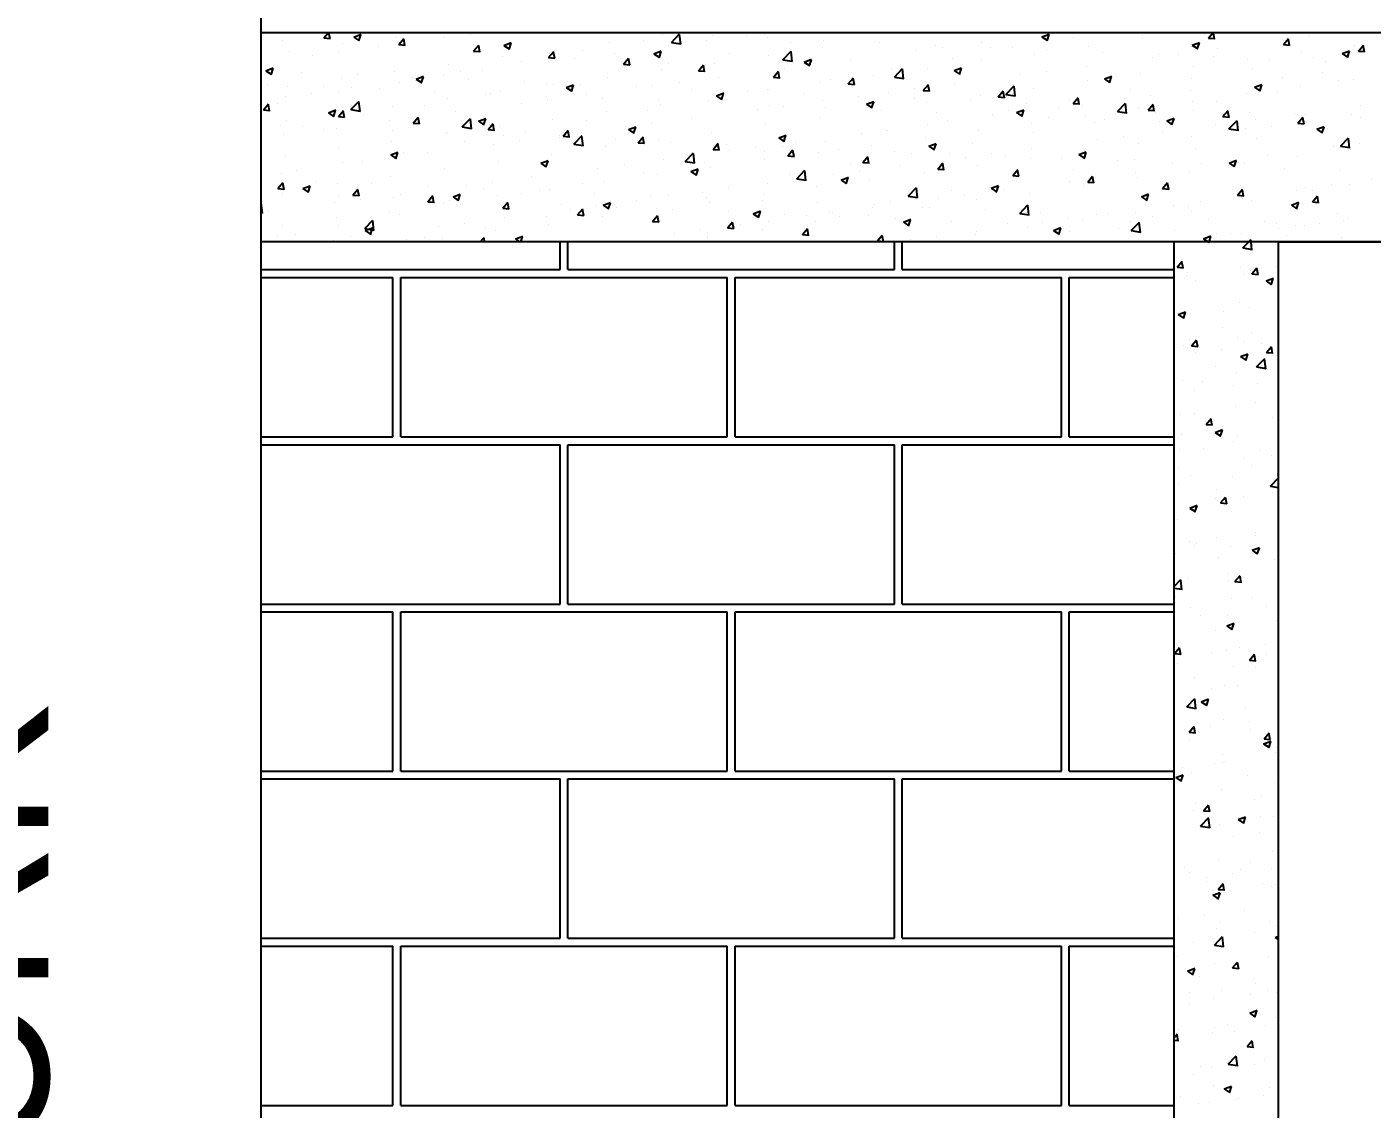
# Model space of a CAD drawing. Header units: metres. Extents: x -1560488.3 to -1560394.4, y 43534.5 to 43593.3.
# Drawn here: x -1560437.045 to -1560435.194, y 43539.275 to 43540.764 of the extents above; entities that cross this region are included whole.
import ezdxf

# ---------------------------------------------------------------- set-up
doc = ezdxf.new("R2010")
doc.units = ezdxf.units.M
doc.header["$LTSCALE"] = 750
doc.header["$MEASUREMENT"] = 0
doc.layers.get('0').update_dxf_attribs({"lineweight": 5})
doc.layers.add('BO', color=1, linetype='Continuous')
doc.styles.add('Romantic', font='GOTHIC.TTF')

# ---------------------------------------------------------------- blocks, each defined once
blk = doc.blocks.new('A$C70167D43')
at = {"color": 0}
for p, q in [((-254.33, -86.4), (-254.33, 228.59)), ((75.77, 188.92), (-254.33, 188.92)), ((75.77, 170.31), (-254.33, 170.31)), ((-173.02, -6.47), (-173.02, 170.31)), ((-163.72, 2.83), (-163.72, 170.31)), ((-163.72, 170.31), (-14.85, 170.31))]:
    blk.add_line(p, q, dxfattribs=at)
at = {"color": 2}
for p, q in [((-252.47, 188.2), (-252.47, 188.2)), ((-248.75, 188.47), (-248.37, 188.92)), ((-248.75, 188.47), (-248.2, 188.42)), ((-248.2, 188.38), (-248.3, 188.92)), ((-246.09, 188.55), (-245.44, 188.8)), ((-246.09, 188.55), (-245.63, 188.24)), ((-245.64, 188.2), (-245.45, 188.76)), ((-242.38, 188.54), (-242.38, 188.54)), ((-242.08, 187.89), (-241.63, 188.42)), ((-241.53, 187.79), (-241.64, 188.38)), ((-238.01, 188.47), (-238.01, 188.47)), ((-235.68, 188.78), (-235.68, 188.78)), ((-220.29, 188.24), (-220.29, 188.24)), ((-219.14, 188.89), (-219.14, 188.89)), ((-218.57, 188.74), (-218.57, 188.74)), ((-217.79, 188.07), (-217.07, 188.83)), ((-216.97, 187.91), (-217.07, 188.79)), ((-214.67, 188.2), (-214.67, 188.2)), ((-214.17, 188.68), (-214.17, 188.68)), ((-211.15, 188.66), (-211.15, 188.66)), ((-209.21, 188.47), (-209.21, 188.47)), ((-204.24, 188.26), (-204.24, 188.26)), ((-199.67, 188.19), (-199.67, 188.19)), ((-194.84, 188.89), (-194.84, 188.89)), ((-184.79, 188.57), (-184.13, 188.82)), ((-184.79, 188.57), (-184.32, 188.26)), ((-184.33, 188.22), (-184.14, 188.78)), ((-184.26, 188.85), (-184.26, 188.85)), ((-181.95, 188.53), (-181.95, 188.53)), ((-175.87, 188.39), (-175.87, 188.39)), ((-169.96, 188.46), (-169.57, 188.92)), ((-169.96, 188.46), (-169.4, 188.42)), ((-169.41, 188.37), (-169.51, 188.92)), ((-163.28, 187.88), (-162.84, 188.42)), ((-163.25, 188.27), (-163.25, 188.27)), ((-162.74, 187.79), (-162.84, 188.37)), ((-160.92, 188.58), (-160.92, 188.58)), ((-251.85, 187.29), (-251.85, 187.29)), ((-249.74, 186.93), (-249.74, 186.93)), ((-247.41, 187.23), (-247.41, 187.23)), ((-247.08, 187.94), (-247.08, 187.94)), ((-243.89, 187.7), (-243.89, 187.7)), ((-242.08, 187.89), (-241.52, 187.84)), ((-235.41, 187.3), (-234.96, 187.84)), ((-235.41, 187.3), (-234.85, 187.26)), ((-234.86, 187.21), (-234.96, 187.79)), ((-232.72, 187.81), (-232.07, 188.06)), ((-232.72, 187.81), (-232.26, 187.5)), ((-232.26, 187.45), (-232.07, 188.01)), ((-228.73, 186.72), (-228.28, 187.26)), ((-228.18, 186.63), (-228.29, 187.21)), ((-228.18, 187.39), (-228.18, 187.39)), ((-225.72, 187.31), (-225.72, 187.31)), ((-223.35, 188.09), (-223.35, 188.09)), ((-222.88, 187.12), (-222.88, 187.12)), ((-219.35, 187.06), (-218.7, 187.31)), ((-219.35, 187.06), (-218.88, 186.75)), ((-218.89, 186.7), (-218.7, 187.27)), ((-217.79, 188.07), (-216.96, 187.95)), ((-217, 187.89), (-217, 187.89)), ((-212.64, 187.13), (-212.64, 187.13)), ((-209.15, 186.94), (-209.15, 186.94)), ((-207.86, 186.53), (-207.14, 187.29)), ((-207.21, 188.06), (-207.21, 188.06)), ((-207.04, 186.37), (-207.14, 187.25)), ((-204.37, 187.59), (-204.37, 187.59)), ((-199.27, 188.05), (-199.27, 188.05)), ((-195.99, 187.31), (-195.99, 187.31)), ((-194.31, 187.84), (-194.31, 187.84)), ((-193.66, 187.61), (-193.66, 187.61)), ((-190.14, 188.08), (-190.14, 188.08)), ((-189.34, 187.63), (-189.34, 187.63)), ((-187.38, 187.6), (-187.38, 187.6)), ((-185.48, 187.04), (-185.48, 187.04)), ((-184.37, 187.42), (-184.37, 187.42)), ((-180.65, 187.74), (-180.65, 187.74)), ((-179.41, 187.21), (-179.41, 187.21)), ((-174.44, 187), (-174.44, 187)), ((-172.65, 187.03), (-172.65, 187.03)), ((-171.41, 187.83), (-170.76, 188.08)), ((-171.41, 187.83), (-170.95, 187.52)), ((-170.96, 187.47), (-170.77, 188.03)), ((-169.12, 187.5), (-169.12, 187.5)), ((-163.28, 187.88), (-162.73, 187.83)), ((-161.67, 187.24), (-161.67, 187.24)), ((-158.04, 187.08), (-157.39, 187.33)), ((-158.04, 187.08), (-157.58, 186.77)), ((-157.59, 186.73), (-157.4, 187.29)), ((-156.97, 187.84), (-156.97, 187.84)), ((-156.61, 187.3), (-156.16, 187.83)), ((-156.61, 187.3), (-156.05, 187.25)), ((-156.06, 187.2), (-156.17, 187.79)), ((-253.91, 185.55), (-253.26, 185.8)), ((-253.45, 185.19), (-253.26, 185.76)), ((-237.66, 186.14), (-237.66, 186.14)), ((-232.88, 186.79), (-232.88, 186.79)), ((-231.15, 186.38), (-231.15, 186.38)), ((-228.73, 186.72), (-228.18, 186.67)), ((-228.73, 186.34), (-228.73, 186.34)), ((-226.4, 186.65), (-226.4, 186.65)), ((-222.06, 186.14), (-221.61, 186.67)), ((-222.06, 186.14), (-221.5, 186.09)), ((-221.51, 186.04), (-221.62, 186.63)), ((-218.06, 186.2), (-218.06, 186.2)), ((-215.38, 185.55), (-214.94, 186.09)), ((-214.84, 185.46), (-214.94, 186.04)), ((-213.98, 186.24), (-213.98, 186.24)), ((-207.86, 186.53), (-207.03, 186.41)), ((-207.72, 185.76), (-207.72, 185.76)), ((-205.98, 186.32), (-205.32, 186.57)), ((-205.98, 186.32), (-205.51, 186.01)), ((-205.52, 185.96), (-205.33, 186.52)), ((-205.39, 186.07), (-205.39, 186.07)), ((-201.86, 186.53), (-201.86, 186.53)), ((-198.23, 185.74), (-198.23, 185.74)), ((-197.93, 184.99), (-197.21, 185.75)), ((-194.96, 185.79), (-194.96, 185.79)), ((-192.8, 186.67), (-192.8, 186.67)), ((-192.6, 185.57), (-191.95, 185.82)), ((-192.15, 185.21), (-191.96, 185.78)), ((-190.18, 186.44), (-190.18, 186.44)), ((-180.85, 185.95), (-180.85, 185.95)), ((-174.98, 186.73), (-174.98, 186.73)), ((-171.28, 185.89), (-171.28, 185.89)), ((-169.47, 186.79), (-169.47, 186.79)), ((-166.45, 186.59), (-166.45, 186.59)), ((-166.06, 185.77), (-166.06, 185.77)), ((-164.5, 186.58), (-164.5, 186.58)), ((-160.63, 186.71), (-160.63, 186.71)), ((-159.54, 186.37), (-159.54, 186.37)), ((-253.91, 185.55), (-253.45, 185.24)), ((-250.76, 185.39), (-250.76, 185.39)), ((-247.19, 184.84), (-247.19, 184.84)), ((-245.79, 185.18), (-245.79, 185.18)), ((-242.49, 185.44), (-242.49, 185.44)), ((-242, 184.52), (-242, 184.52)), ((-240.82, 184.97), (-240.82, 184.97)), ((-240.54, 184.81), (-239.89, 185.06)), ((-240.54, 184.81), (-240.07, 184.49)), ((-240.46, 184.8), (-240.46, 184.8)), ((-240.08, 184.45), (-239.89, 185.01)), ((-238.13, 185.11), (-238.13, 185.11)), ((-236.57, 185.45), (-236.57, 185.45)), ((-235.85, 184.76), (-235.85, 184.76)), ((-234.61, 185.57), (-234.61, 185.57)), ((-230.89, 184.55), (-230.89, 184.55)), ((-223.49, 185.27), (-223.49, 185.27)), ((-223.46, 184.99), (-223.46, 184.99)), ((-218.68, 185.64), (-218.68, 185.64)), ((-217.12, 184.53), (-217.12, 184.53)), ((-215.38, 185.55), (-214.83, 185.5)), ((-213.59, 184.99), (-213.59, 184.99)), ((-208.71, 184.97), (-208.26, 185.5)), ((-208.71, 184.97), (-208.15, 184.92)), ((-208.16, 184.87), (-208.27, 185.46)), ((-203.66, 184.81), (-203.66, 184.81)), ((-202.04, 184.39), (-201.59, 184.92)), ((-201.49, 184.29), (-201.6, 184.87)), ((-199.79, 185.09), (-199.79, 185.09)), ((-197.93, 184.99), (-197.1, 184.87)), ((-197.11, 184.83), (-197.21, 185.71)), ((-192.6, 185.57), (-192.14, 185.26)), ((-186.71, 185.18), (-186.71, 185.18)), ((-184.38, 185.49), (-184.38, 185.49)), ((-180.76, 184.64), (-180.76, 184.64)), ((-179.23, 184.83), (-178.58, 185.08)), ((-179.23, 184.83), (-178.77, 184.51)), ((-178.78, 184.47), (-178.59, 185.03)), ((-175.98, 185.29), (-175.98, 185.29)), ((-171.48, 184.84), (-171.48, 184.84)), ((-165.7, 184.6), (-165.7, 184.6)), ((-163.37, 184.91), (-163.37, 184.91)), ((-159.84, 185.37), (-159.84, 185.37)), ((-158.4, 184.66), (-158.4, 184.66)), ((-157.08, 184.74), (-157.08, 184.74)), ((-253.76, 184.35), (-253.76, 184.35)), ((-251.97, 184.19), (-251.97, 184.19)), ((-249.86, 183.56), (-249.86, 183.56)), ((-248.79, 184.14), (-248.79, 184.14)), ((-247.42, 183.58), (-247.42, 183.58)), ((-246.33, 184.03), (-246.33, 184.03)), ((-243.83, 183.93), (-243.83, 183.93)), ((-238.86, 183.72), (-238.86, 183.72)), ((-234.34, 183.4), (-234.34, 183.4)), ((-233.89, 183.51), (-233.89, 183.51)), ((-232.99, 183.7), (-232.99, 183.7)), ((-228.92, 184.34), (-228.92, 184.34)), ((-228.29, 184.29), (-228.29, 184.29)), ((-227.16, 184.06), (-226.51, 184.31)), ((-227.16, 184.06), (-226.7, 183.75)), ((-226.71, 183.7), (-226.52, 184.27)), ((-225.92, 184.34), (-225.92, 184.34)), ((-225.32, 183.45), (-225.32, 183.45)), ((-220.95, 184.13), (-220.95, 184.13)), ((-219.45, 184.22), (-219.45, 184.22)), ((-215.99, 183.92), (-215.99, 183.92)), ((-213.79, 183.32), (-213.14, 183.57)), ((-213.34, 182.96), (-213.15, 183.52)), ((-211.02, 183.71), (-211.02, 183.71)), ((-209.26, 183.84), (-209.26, 183.84)), ((-209.08, 183.87), (-209.08, 183.87)), ((-206.05, 183.5), (-206.05, 183.5)), ((-204.49, 184.5), (-204.49, 184.5)), ((-202.04, 184.39), (-201.48, 184.34)), ((-198.44, 183.64), (-198.44, 183.64)), ((-196.11, 183.94), (-196.11, 183.94)), ((-195.36, 183.8), (-194.91, 184.34)), ((-195.36, 183.8), (-194.81, 183.75)), ((-194.81, 183.71), (-194.92, 184.29)), ((-192.58, 184.41), (-192.58, 184.41)), ((-190.29, 183.35), (-190.29, 183.35)), ((-188.69, 183.22), (-188.24, 183.75)), ((-188.14, 183.12), (-188.25, 183.71)), ((-188, 183.45), (-187.28, 184.21)), ((-188, 183.45), (-187.17, 183.33)), ((-187.18, 183.29), (-187.28, 184.17)), ((-185.59, 183.94), (-185.59, 183.94)), ((-176.91, 183.91), (-176.91, 183.91)), ((-175.1, 183.36), (-175.1, 183.36)), ((-171.57, 183.83), (-171.57, 183.83)), ((-166.56, 183.49), (-166.56, 183.49)), ((-165.86, 184.08), (-165.21, 184.33)), ((-165.86, 184.08), (-165.4, 183.77)), ((-165.4, 183.72), (-165.22, 184.29)), ((-163.83, 183.73), (-163.83, 183.73)), ((-161.78, 184.15), (-161.78, 184.15)), ((-254.14, 182.06), (-253.69, 182.59)), ((-253.59, 181.96), (-253.69, 182.55)), ((-252.85, 182.65), (-252.85, 182.65)), ((-252.19, 183.26), (-252.19, 183.26)), ((-246.35, 182.09), (-245.62, 182.85)), ((-245.53, 181.93), (-245.63, 182.81)), ((-242.6, 182.34), (-242.6, 182.34)), ((-239.77, 182.47), (-239.77, 182.47)), ((-237.77, 183.04), (-237.77, 183.04)), ((-231.18, 182.67), (-231.18, 182.67)), ((-228.93, 183.3), (-228.93, 183.3)), ((-228.85, 182.98), (-228.85, 182.98)), ((-223.96, 183.09), (-223.96, 183.09)), ((-218.99, 182.88), (-218.99, 182.88)), ((-218.8, 182.55), (-218.8, 182.55)), ((-214.51, 182.94), (-214.51, 182.94)), ((-214.1, 183.14), (-214.1, 183.14)), ((-214.02, 182.67), (-214.02, 182.67)), ((-213.79, 183.32), (-213.33, 183)), ((-209.06, 182.46), (-209.06, 182.46)), ((-207.84, 182.4), (-207.84, 182.4)), ((-204.31, 182.86), (-204.31, 182.86)), ((-204.09, 182.25), (-204.09, 182.25)), ((-201.09, 183.29), (-201.09, 183.29)), ((-200.42, 182.57), (-199.77, 182.82)), ((-200.42, 182.57), (-199.96, 182.26)), ((-199.97, 182.21), (-199.78, 182.78)), ((-196.12, 183.08), (-196.12, 183.08)), ((-195.07, 182.69), (-195.07, 182.69)), ((-191.15, 182.87), (-191.15, 182.87)), ((-188.69, 183.22), (-188.13, 183.17)), ((-186.18, 182.67), (-186.18, 182.67)), ((-183.3, 182.28), (-183.3, 182.28)), ((-182.34, 182.98), (-182.34, 182.98)), ((-182.02, 182.63), (-181.57, 183.17)), ((-182.02, 182.63), (-181.46, 182.59)), ((-181.47, 182.54), (-181.57, 183.12)), ((-181.22, 182.46), (-181.22, 182.46)), ((-178.07, 181.91), (-177.35, 182.67)), ((-177.42, 183.06), (-177.42, 183.06)), ((-177.25, 181.75), (-177.35, 182.63)), ((-176.25, 182.25), (-176.25, 182.25)), ((-176.09, 182.2), (-176.09, 182.2)), ((-175.34, 182.05), (-174.89, 182.58)), ((-174.79, 181.96), (-174.9, 182.54)), ((-171.39, 182.79), (-171.39, 182.79)), ((-169.25, 182.8), (-169.25, 182.8)), ((-156.41, 182.48), (-156.41, 182.48)), ((-254.14, 182.06), (-253.58, 182.01)), ((-252.08, 181.09), (-252.08, 181.09)), ((-248.35, 181.81), (-247.7, 182.06)), ((-248.35, 181.81), (-247.89, 181.49)), ((-247.9, 181.45), (-247.71, 182.01)), ((-247.46, 181.47), (-247.01, 182.01)), ((-247.46, 181.47), (-246.91, 181.43)), ((-247.3, 181.75), (-247.3, 181.75)), ((-246.91, 181.38), (-247.02, 181.96)), ((-246.35, 182.09), (-245.52, 181.96)), ((-245.19, 181.54), (-245.19, 181.54)), ((-242.91, 181.13), (-242.91, 181.13)), ((-240.79, 180.89), (-240.34, 181.42)), ((-240.58, 181.44), (-240.58, 181.44)), ((-240.24, 180.8), (-240.35, 181.38)), ((-237.05, 181.9), (-237.05, 181.9)), ((-236.42, 180.55), (-235.69, 181.31)), ((-235.6, 180.39), (-235.7, 181.27)), ((-234.98, 181.06), (-234.33, 181.31)), ((-234.98, 181.06), (-234.52, 180.75)), ((-234.53, 180.7), (-234.34, 181.27)), ((-228.41, 181.19), (-228.41, 181.19)), ((-225.36, 181.08), (-225.36, 181.08)), ((-223.57, 181.89), (-223.57, 181.89)), ((-219.94, 182.01), (-219.94, 182.01)), ((-216.04, 181.32), (-216.04, 181.32)), ((-210.17, 182.09), (-210.17, 182.09)), ((-204.6, 181.4), (-204.6, 181.4)), ((-199.9, 181.99), (-199.9, 181.99)), ((-199.12, 182.04), (-199.12, 182.04)), ((-194.16, 181.83), (-194.16, 181.83)), ((-193.19, 181.12), (-193.19, 181.12)), ((-189.19, 181.63), (-189.19, 181.63)), ((-189.15, 181.51), (-189.15, 181.51)), ((-187.76, 182.05), (-187.76, 182.05)), ((-187.05, 181.83), (-186.4, 182.08)), ((-187.05, 181.83), (-186.59, 181.51)), ((-186.83, 181.82), (-186.83, 181.82)), ((-186.59, 181.47), (-186.41, 182.03)), ((-184.22, 181.42), (-184.22, 181.42)), ((-180.87, 181.54), (-180.87, 181.54)), ((-180.11, 180.94), (-180.11, 180.94)), ((-179.26, 181.21), (-179.26, 181.21)), ((-178.07, 181.91), (-177.24, 181.79)), ((-175.34, 182.05), (-174.79, 182)), ((-174.68, 181.87), (-174.68, 181.87)), ((-174.29, 181), (-174.29, 181)), ((-173.68, 181.08), (-173.03, 181.33)), ((-173.68, 181.08), (-173.21, 180.77)), ((-173.22, 180.72), (-173.03, 181.29)), ((-171.28, 182.04), (-171.28, 182.04)), ((-168.67, 181.47), (-168.22, 182)), ((-168.67, 181.47), (-168.11, 181.42)), ((-168.12, 181.37), (-168.23, 181.95)), ((-168.14, 180.37), (-167.42, 181.13)), ((-168.14, 180.93), (-168.14, 180.93)), ((-167.32, 180.21), (-167.42, 181.09)), ((-166.32, 181.83), (-166.32, 181.83)), ((-165.81, 181.24), (-165.81, 181.24)), ((-162.29, 181.7), (-162.29, 181.7)), ((-161.99, 180.88), (-161.55, 181.42)), ((-161.9, 181.05), (-161.9, 181.05)), ((-161.45, 180.79), (-161.55, 181.37)), ((-161.35, 181.62), (-161.35, 181.62)), ((-157.2, 181.64), (-157.2, 181.64)), ((-156.38, 181.41), (-156.38, 181.41)), ((-252.61, 180.66), (-252.61, 180.66)), ((-252.31, 179.89), (-252.31, 179.89)), ((-250.62, 180.61), (-250.62, 180.61)), ((-248.78, 180.36), (-248.78, 180.36)), ((-247.64, 180.45), (-247.64, 180.45)), ((-242.67, 180.24), (-242.67, 180.24)), ((-240.79, 180.89), (-240.23, 180.84)), ((-237.88, 179.94), (-237.88, 179.94)), ((-237.71, 180.03), (-237.71, 180.03)), ((-236.42, 180.55), (-235.59, 180.42)), ((-234.11, 180.31), (-233.67, 180.84)), ((-234.11, 180.31), (-233.56, 180.26)), ((-233.57, 180.21), (-233.67, 180.79)), ((-233.11, 180.6), (-233.11, 180.6)), ((-232.74, 179.82), (-232.74, 179.82)), ((-230.79, 180.15), (-230.79, 180.15)), ((-227.77, 179.78), (-227.77, 179.78)), ((-227.44, 179.72), (-226.99, 180.26)), ((-226.89, 179.63), (-227, 180.21)), ((-226.49, 179.01), (-225.76, 179.77)), ((-225.67, 178.85), (-225.77, 179.73)), ((-221.9, 180.55), (-221.9, 180.55)), ((-221.61, 180.32), (-220.96, 180.57)), ((-221.61, 180.32), (-221.15, 180)), ((-221.16, 179.96), (-220.97, 180.52)), ((-219.57, 180.86), (-219.57, 180.86)), ((-214.21, 180.04), (-214.21, 180.04)), ((-209.38, 180.74), (-209.38, 180.74)), ((-208.24, 179.57), (-207.59, 179.82)), ((-207.78, 179.21), (-207.6, 179.77)), ((-200.88, 179.97), (-200.88, 179.97)), ((-198.62, 180.19), (-198.62, 180.19)), ((-198.55, 180.27), (-198.55, 180.27)), ((-195.03, 180.74), (-195.03, 180.74)), ((-190.4, 180.25), (-190.4, 180.25)), ((-185.7, 180.84), (-185.7, 180.84)), ((-185.53, 180.01), (-185.53, 180.01)), ((-174.02, 180.16), (-174.02, 180.16)), ((-169.32, 180.79), (-169.32, 180.79)), ((-168.14, 180.37), (-167.31, 180.25)), ((-166.68, 180.39), (-166.68, 180.39)), ((-164.35, 180.58), (-164.35, 180.58)), ((-161.99, 180.88), (-161.44, 180.83)), ((-160.31, 180.34), (-159.65, 180.59)), ((-160.31, 180.34), (-159.84, 180.02)), ((-160.27, 180.47), (-160.27, 180.47)), ((-159.85, 179.98), (-159.66, 180.54)), ((-159.39, 180.37), (-159.39, 180.37)), ((-247.42, 178.65), (-247.42, 178.65)), ((-242.72, 179.25), (-242.72, 179.25)), ((-236.22, 179.22), (-236.22, 179.22)), ((-233.62, 179.01), (-233.62, 179.01)), ((-231.3, 179.31), (-231.3, 179.31)), ((-227.77, 179.61), (-227.77, 179.61)), ((-227.44, 179.72), (-226.88, 179.67)), ((-226.49, 179.01), (-225.66, 178.88)), ((-223.69, 178.79), (-223.69, 178.79)), ((-222.8, 179.4), (-222.8, 179.4)), ((-220.77, 179.14), (-220.32, 179.67)), ((-220.77, 179.14), (-220.21, 179.09)), ((-220.22, 179.04), (-220.33, 179.63)), ((-218.91, 179.45), (-218.91, 179.45)), ((-217.84, 179.19), (-217.84, 179.19)), ((-214.09, 178.55), (-213.64, 179.09)), ((-214.09, 178.55), (-213.54, 178.51)), ((-213.54, 178.46), (-213.65, 179.04)), ((-212.87, 178.98), (-212.87, 178.98)), ((-210.28, 178.73), (-210.28, 178.73)), ((-208.24, 179.57), (-207.78, 179.26)), ((-207.9, 178.77), (-207.9, 178.77)), ((-206.76, 179.19), (-206.76, 179.19)), ((-204.04, 179.25), (-204.04, 179.25)), ((-202.94, 178.57), (-202.94, 178.57)), ((-200.01, 178.9), (-200.01, 178.9)), ((-195.18, 179.59), (-195.18, 179.59)), ((-194.87, 178.83), (-194.22, 179.08)), ((-194.87, 178.83), (-194.4, 178.51)), ((-194.41, 178.47), (-194.22, 179.03)), ((-190.96, 179.07), (-190.96, 179.07)), ((-185.75, 178.61), (-185.75, 178.61)), ((-179.87, 179.39), (-179.87, 179.39)), ((-177.54, 179.69), (-177.54, 179.69)), ((-176.21, 179.1), (-176.21, 179.1)), ((-171.51, 179.7), (-171.51, 179.7)), ((-171.13, 178.61), (-171.13, 178.61)), ((-165.7, 179.54), (-165.7, 179.54)), ((-158.86, 178.81), (-158.86, 178.81)), ((-158.21, 178.83), (-157.48, 179.59)), ((-158.21, 178.83), (-157.38, 178.71)), ((-157.39, 178.67), (-157.49, 179.55)), ((-157.31, 178.55), (-157.31, 178.55)), ((-156.53, 179.11), (-156.53, 179.11)), ((-252.19, 177.99), (-252.19, 177.99)), ((-247.07, 177.35), (-247.07, 177.35)), ((-245.35, 177.46), (-245.35, 177.46)), ((-243.02, 177.77), (-243.02, 177.77)), ((-242.8, 178.06), (-242.15, 178.31)), ((-242.8, 178.06), (-242.34, 177.75)), ((-242.35, 177.7), (-242.16, 178.26)), ((-241.64, 178.29), (-241.64, 178.29)), ((-239.5, 178.23), (-239.5, 178.23)), ((-233.22, 177.5), (-233.22, 177.5)), ((-229.43, 177.31), (-228.78, 177.56)), ((-228.97, 176.96), (-228.78, 177.52)), ((-228.52, 178.1), (-228.52, 178.1)), ((-218.49, 177.65), (-218.49, 177.65)), ((-216.56, 177.47), (-215.83, 178.23)), ((-216.56, 177.47), (-215.73, 177.34)), ((-215.74, 177.31), (-215.84, 178.19)), ((-214.89, 177.39), (-214.89, 177.39)), ((-212.61, 178.42), (-212.61, 178.42)), ((-209.49, 177.65), (-209.49, 177.65)), ((-209.47, 178.32), (-209.47, 178.32)), ((-207.42, 177.97), (-206.97, 178.5)), ((-207.42, 177.97), (-206.86, 177.92)), ((-206.87, 177.88), (-206.98, 178.46)), ((-204.71, 178.3), (-204.71, 178.3)), ((-200.75, 177.39), (-200.3, 177.92)), ((-200.75, 177.39), (-200.19, 177.34)), ((-200.2, 177.29), (-200.3, 177.88)), ((-197.97, 178.36), (-197.97, 178.36)), ((-196.39, 178.14), (-196.39, 178.14)), ((-194.07, 176.8), (-193.62, 177.34)), ((-193, 178.15), (-193, 178.15)), ((-191.6, 177.84), (-191.6, 177.84)), ((-189.27, 178.15), (-189.27, 178.15)), ((-188.04, 177.94), (-188.04, 177.94)), ((-185.82, 177.75), (-185.82, 177.75)), ((-183.07, 177.73), (-183.07, 177.73)), ((-181.5, 178.08), (-180.84, 178.33)), ((-181.5, 178.08), (-181.03, 177.77)), ((-181.04, 177.72), (-180.85, 178.28)), ((-180.98, 178.44), (-180.98, 178.44)), ((-178.1, 177.52), (-178.1, 177.52)), ((-176.55, 177.68), (-176.55, 177.68)), ((-168.26, 177.57), (-168.26, 177.57)), ((-168.12, 177.33), (-167.47, 177.58)), ((-168.12, 177.33), (-167.66, 177.02)), ((-167.67, 176.98), (-167.48, 177.54)), ((-164.74, 178.03), (-164.74, 178.03)), ((-162.01, 177.95), (-162.01, 177.95)), ((-252.49, 176.42), (-252.49, 176.42)), ((-251.23, 176.69), (-251.23, 176.69)), ((-242.83, 176.15), (-242.83, 176.15)), ((-238, 176.85), (-238, 176.85)), ((-229.43, 177.31), (-228.97, 177)), ((-224.34, 176.88), (-224.34, 176.88)), ((-222.01, 177.19), (-222.01, 177.19)), ((-220.32, 176.46), (-220.32, 176.46)), ((-219.02, 176.35), (-219.02, 176.35)), ((-216.06, 176.57), (-215.41, 176.82)), ((-216.06, 176.57), (-215.59, 176.26)), ((-215.6, 176.21), (-215.41, 176.77)), ((-214.32, 176.95), (-214.32, 176.95)), ((-207.24, 176.28), (-207.24, 176.28)), ((-206.63, 175.93), (-205.9, 176.69)), ((-205.81, 175.77), (-205.91, 176.65)), ((-203.33, 176.3), (-203.33, 176.3)), ((-201.81, 177.21), (-201.81, 177.21)), ((-201, 176.6), (-201, 176.6)), ((-197.48, 177.07), (-197.48, 177.07)), ((-195.29, 176.5), (-195.29, 176.5)), ((-194.07, 176.8), (-193.52, 176.75)), ((-193.52, 176.71), (-193.63, 177.29)), ((-190.52, 177.15), (-190.52, 177.15)), ((-187.4, 176.22), (-186.95, 176.75)), ((-187.4, 176.22), (-186.84, 176.17)), ((-186.85, 176.12), (-186.96, 176.71)), ((-181.98, 176.75), (-181.98, 176.75)), ((-180.72, 175.63), (-180.28, 176.17)), ((-176.47, 176.49), (-176.47, 176.49)), ((-173.13, 177.31), (-173.13, 177.31)), ((-171.62, 176.6), (-171.62, 176.6)), ((-170.59, 177.26), (-170.59, 177.26)), ((-168.17, 177.1), (-168.17, 177.1)), ((-166.79, 177.3), (-166.79, 177.3)), ((-163.2, 176.89), (-163.2, 176.89)), ((-158.23, 176.68), (-158.23, 176.68)), ((-252.84, 175.06), (-252.4, 175.59)), ((-252.84, 175.06), (-252.29, 175.01)), ((-252.3, 174.96), (-252.4, 175.55)), ((-250.62, 175.06), (-249.97, 175.31)), ((-250.62, 175.06), (-250.16, 174.75)), ((-250.16, 174.7), (-249.97, 175.26)), ((-249.45, 175.7), (-249.45, 175.7)), ((-247.53, 175.55), (-247.53, 175.55)), ((-246.17, 174.47), (-245.72, 175.01)), ((-245.62, 174.38), (-245.73, 174.96)), ((-244.48, 175.49), (-244.48, 175.49)), ((-239.52, 175.28), (-239.52, 175.28)), ((-236.07, 175.34), (-236.07, 175.34)), ((-234.55, 175.07), (-234.55, 175.07)), ((-233.74, 175.64), (-233.74, 175.64)), ((-230.22, 176.11), (-230.22, 176.11)), ((-228.63, 175), (-228.63, 175)), ((-225.75, 175.53), (-225.75, 175.53)), ((-223.8, 175.7), (-223.8, 175.7)), ((-212.73, 175.06), (-212.73, 175.06)), ((-212.66, 175.35), (-212.66, 175.35)), ((-209.21, 175.52), (-209.21, 175.52)), ((-206.63, 175.93), (-205.8, 175.8)), ((-204.83, 175.2), (-204.83, 175.2)), ((-202.69, 175.82), (-202.03, 176.07)), ((-202.69, 175.82), (-202.22, 175.51)), ((-202.23, 175.47), (-202.04, 176.03)), ((-200.13, 175.8), (-200.13, 175.8)), ((-196.7, 174.39), (-195.97, 175.15)), ((-195.88, 174.23), (-195.98, 175.11)), ((-189.31, 175.08), (-188.66, 175.33)), ((-189.31, 175.08), (-188.85, 174.77)), ((-188.86, 174.72), (-188.67, 175.28)), ((-188.2, 174.94), (-188.2, 174.94)), ((-187.41, 175.82), (-187.41, 175.82)), ((-182.32, 175.72), (-182.32, 175.72)), ((-181.1, 175.35), (-181.1, 175.35)), ((-180.72, 175.63), (-180.17, 175.59)), ((-180.18, 175.54), (-180.28, 176.12)), ((-179.99, 176.02), (-179.99, 176.02)), ((-176.32, 176), (-176.32, 176)), ((-174.05, 175.05), (-173.6, 175.59)), ((-174.05, 175.05), (-173.49, 175)), ((-173.5, 174.96), (-173.61, 175.54)), ((-167.38, 174.47), (-166.93, 175)), ((-166.83, 174.37), (-166.94, 174.96)), ((-161.31, 175.14), (-161.31, 175.14)), ((-158.98, 175.44), (-158.98, 175.44)), ((-157.42, 175.45), (-157.42, 175.45)), ((-155.46, 175.91), (-155.46, 175.91)), ((-254.33, 173.77), (-254.32, 173.78)), ((-254.22, 172.86), (-254.33, 173.75)), ((-252.46, 174.66), (-252.46, 174.66)), ((-252.31, 174.9), (-252.31, 174.9)), ((-247.8, 173.79), (-247.8, 173.79)), ((-247.49, 174.45), (-247.49, 174.45)), ((-246.17, 174.47), (-245.61, 174.43)), ((-245.47, 174.1), (-245.47, 174.1)), ((-242.52, 174.24), (-242.52, 174.24)), ((-241.95, 174.56), (-241.95, 174.56)), ((-239.5, 173.89), (-239.05, 174.43)), ((-239.5, 173.89), (-238.94, 173.84)), ((-238.95, 173.8), (-239.06, 174.38)), ((-238.11, 173.75), (-238.11, 173.75)), ((-237.56, 174.03), (-237.56, 174.03)), ((-237.25, 174.31), (-236.6, 174.56)), ((-237.25, 174.31), (-236.78, 174)), ((-236.79, 173.96), (-236.6, 174.52)), ((-233.33, 174.4), (-233.33, 174.4)), ((-232.82, 173.31), (-232.37, 173.84)), ((-232.59, 173.82), (-232.59, 173.82)), ((-232.27, 173.21), (-232.38, 173.8)), ((-231.17, 174.6), (-231.17, 174.6)), ((-229.58, 174.86), (-229.58, 174.86)), ((-224.62, 174.65), (-224.62, 174.65)), ((-223.87, 173.57), (-223.22, 173.82)), ((-223.42, 173.21), (-223.23, 173.77)), ((-220.94, 173.98), (-220.94, 173.98)), ((-219.65, 174.44), (-219.65, 174.44)), ((-218.09, 174.42), (-218.09, 174.42)), ((-215.06, 174.75), (-215.06, 174.75)), ((-214.68, 174.23), (-214.68, 174.23)), ((-214.44, 173.85), (-214.44, 173.85)), ((-209.72, 174.02), (-209.72, 174.02)), ((-209.6, 174.55), (-209.6, 174.55)), ((-204.75, 173.81), (-204.75, 173.81)), ((-198.26, 173.95), (-198.26, 173.95)), ((-196.7, 174.39), (-195.87, 174.26)), ((-194.05, 174.17), (-194.05, 174.17)), ((-192.83, 174.89), (-192.83, 174.89)), ((-191.72, 174.48), (-191.72, 174.48)), ((-190.63, 174.05), (-190.63, 174.05)), ((-185.93, 174.65), (-185.93, 174.65)), ((-175.94, 174.33), (-175.29, 174.58)), ((-175.94, 174.33), (-175.48, 174.02)), ((-175.49, 173.98), (-175.3, 174.54)), ((-170.71, 173.9), (-170.71, 173.9)), ((-167.38, 174.47), (-166.82, 174.42)), ((-167.19, 174.36), (-167.19, 174.36)), ((-166.9, 174.2), (-166.9, 174.2)), ((-166.09, 173.99), (-166.09, 173.99)), ((-162.57, 173.59), (-161.92, 173.84)), ((-162.12, 174.85), (-162.12, 174.85)), ((-162.11, 173.23), (-161.93, 173.79)), ((-160.7, 173.88), (-160.25, 174.42)), ((-160.7, 173.88), (-160.15, 173.83)), ((-160.66, 174.92), (-160.66, 174.92)), ((-160.15, 173.79), (-160.26, 174.37)), ((-254.33, 172.92), (-254.22, 172.9)), ((-253.68, 173.02), (-253.68, 173.02)), ((-242.94, 173.05), (-242.94, 173.05)), ((-242.03, 172.73), (-242.03, 172.73)), ((-236.6, 173.67), (-236.6, 173.67)), ((-232.82, 173.31), (-232.27, 173.26)), ((-228.94, 172.55), (-228.94, 172.55)), ((-227.62, 173.61), (-227.62, 173.61)), ((-226.79, 173.21), (-226.79, 173.21)), ((-226.15, 172.72), (-225.7, 173.26)), ((-226.15, 172.72), (-225.59, 172.67)), ((-225.6, 172.63), (-225.71, 173.21)), ((-224.46, 173.52), (-224.46, 173.52)), ((-223.91, 172.6), (-223.91, 172.6)), ((-223.87, 173.57), (-223.41, 173.26)), ((-223.52, 173.49), (-223.52, 173.49)), ((-222.65, 173.4), (-222.65, 173.4)), ((-219.48, 172.14), (-219.03, 172.67)), ((-219.14, 173.25), (-219.14, 173.25)), ((-218.93, 172.04), (-219.03, 172.63)), ((-217.69, 173.19), (-217.69, 173.19)), ((-212.72, 172.98), (-212.72, 172.98)), ((-210.5, 172.82), (-209.85, 173.07)), ((-210.5, 172.82), (-210.04, 172.51)), ((-210.05, 172.47), (-209.86, 173.03)), ((-207.75, 172.77), (-207.75, 172.77)), ((-205.78, 172.63), (-205.78, 172.63)), ((-203.68, 173.02), (-203.68, 173.02)), ((-203.45, 172.94), (-203.45, 172.94)), ((-202.79, 172.56), (-202.79, 172.56)), ((-200.24, 172.7), (-200.24, 172.7)), ((-199.93, 173.4), (-199.93, 173.4)), ((-199.78, 173.6), (-199.78, 173.6)), ((-195.41, 173.4), (-195.41, 173.4)), ((-194.81, 173.39), (-194.81, 173.39)), ((-189.85, 173.18), (-189.85, 173.18)), ((-186.77, 172.85), (-186.04, 173.61)), ((-186.77, 172.85), (-185.94, 172.72)), ((-185.95, 172.69), (-186.05, 173.57)), ((-184.88, 172.97), (-184.88, 172.97)), ((-179.91, 172.76), (-179.91, 172.76)), ((-178.91, 172.82), (-178.91, 172.82)), ((-176.43, 172.9), (-176.43, 172.9)), ((-174.95, 172.55), (-174.95, 172.55)), ((-173.04, 173.59), (-173.04, 173.59)), ((-171.73, 173.5), (-171.73, 173.5)), ((-171.51, 173.06), (-171.51, 173.06)), ((-162.57, 173.59), (-162.11, 173.28)), ((-158.43, 172.88), (-158.43, 172.88)), ((-252.42, 171.8), (-252.42, 171.8)), ((-247.64, 172.45), (-247.64, 172.45)), ((-247.45, 171.8), (-247.45, 171.8)), ((-245.11, 171.49), (-244.39, 172.24)), ((-245.11, 171.49), (-244.29, 171.36)), ((-245.06, 171.31), (-244.41, 171.56)), ((-244.61, 170.95), (-244.42, 171.52)), ((-244.29, 171.32), (-244.4, 172.21)), ((-238.52, 171.67), (-238.52, 171.67)), ((-236.19, 171.97), (-236.19, 171.97)), ((-234.37, 171.62), (-234.37, 171.62)), ((-232.67, 172.44), (-232.67, 172.44)), ((-228.75, 171.9), (-228.75, 171.9)), ((-219.48, 172.14), (-218.92, 172.09)), ((-215.18, 171.39), (-215.18, 171.39)), ((-212.8, 171.56), (-212.35, 172.09)), ((-212.8, 171.56), (-212.25, 171.51)), ((-212.25, 171.46), (-212.36, 172.04)), ((-211.66, 171.85), (-211.66, 171.85)), ((-209.72, 171.45), (-209.72, 171.45)), ((-209.11, 172.09), (-209.11, 172.09)), ((-206.13, 170.97), (-205.68, 171.51)), ((-205.58, 170.88), (-205.69, 171.46)), ((-204.94, 172.11), (-204.94, 172.11)), ((-197.82, 172.35), (-197.82, 172.35)), ((-197.13, 172.08), (-196.48, 172.33)), ((-197.13, 172.08), (-196.67, 171.77)), ((-196.68, 171.72), (-196.49, 172.28)), ((-192.85, 172.14), (-192.85, 172.14)), ((-187.89, 171.93), (-187.89, 171.93)), ((-186.04, 171.55), (-186.04, 171.55)), ((-184.77, 172.05), (-184.77, 172.05)), ((-183.76, 171.33), (-183.11, 171.58)), ((-183.3, 170.97), (-183.12, 171.54)), ((-182.92, 171.72), (-182.92, 171.72)), ((-182.44, 172.35), (-182.44, 172.35)), ((-181.21, 172.25), (-181.21, 172.25)), ((-177.95, 171.51), (-177.95, 171.51)), ((-176.94, 172.13), (-176.94, 172.13)), ((-176.84, 171.31), (-176.11, 172.07)), ((-176.02, 171.15), (-176.12, 172.03)), ((-169.98, 172.34), (-169.98, 172.34)), ((-165.01, 172.13), (-165.01, 172.13)), ((-163.86, 171.95), (-163.86, 171.95)), ((-163.76, 171.47), (-163.76, 171.47)), ((-162.24, 171.76), (-162.24, 171.76)), ((-161.43, 171.77), (-161.43, 171.77)), ((-160.05, 171.92), (-160.05, 171.92)), ((-157.9, 172.24), (-157.9, 172.24)), ((-157.54, 172.35), (-157.54, 172.35)), ((-252.88, 170.87), (-252.88, 170.87)), ((-251.3, 170.97), (-251.3, 170.97)), ((-247.92, 170.43), (-247.92, 170.43)), ((-246.34, 170.76), (-246.34, 170.76)), ((-245.06, 171.31), (-244.6, 171)), ((-244.4, 170.89), (-244.4, 170.89)), ((-241.37, 170.55), (-241.37, 170.55)), ((-239.8, 170.69), (-239.8, 170.69)), ((-238.22, 170.65), (-238.22, 170.65)), ((-236.4, 170.34), (-236.4, 170.34)), ((-234.83, 170.31), (-234.46, 170.7)), ((-234.43, 170.31), (-234.47, 170.67)), ((-233.45, 171.31), (-233.45, 171.31)), ((-231.69, 170.57), (-231.04, 170.82)), ((-231.69, 170.57), (-231.32, 170.31)), ((-231.2, 170.31), (-231.05, 170.77)), ((-217.51, 171.08), (-217.51, 171.08)), ((-214.55, 170.75), (-214.55, 170.75)), ((-214.54, 171.16), (-214.54, 171.16)), ((-206.13, 170.97), (-205.57, 170.92)), ((-199.45, 170.39), (-199.01, 170.92)), ((-199.45, 170.39), (-198.9, 170.34)), ((-198.91, 170.31), (-199.01, 170.88)), ((-196.5, 170.5), (-196.5, 170.5)), ((-194.17, 170.81), (-194.17, 170.81)), ((-192.35, 170.31), (-192.33, 170.34)), ((-190.74, 170.96), (-190.74, 170.96)), ((-190.64, 171.27), (-190.64, 171.27)), ((-183.76, 171.33), (-183.3, 171.02)), ((-182.36, 171.2), (-182.36, 171.2)), ((-176.84, 171.31), (-176.01, 171.18)), ((-172.98, 171.3), (-172.98, 171.3)), ((-171.85, 170.4), (-171.85, 170.4)), ((-170.39, 170.59), (-169.74, 170.84)), ((-170.39, 170.59), (-169.98, 170.31)), ((-169.98, 170.31), (-169.92, 170.28)), ((-169.93, 170.23), (-169.9, 170.31)), ((-169.9, 170.31), (-169.74, 170.79)), ((-169.63, 170.69), (-169.63, 170.69)), ((-169.28, 171.02), (-169.28, 171.02)), ((-168.02, 171.09), (-168.02, 171.09)), ((-167.01, 171.1), (-167.01, 171.1)), ((-166.91, 169.77), (-166.38, 170.31)), ((-166.38, 170.31), (-166.18, 170.53)), ((-166.17, 170.31), (-166.19, 170.49)), ((-166.09, 169.61), (-166.17, 170.31)), ((-163.05, 170.88), (-163.05, 170.88)), ((-158.08, 170.67), (-158.08, 170.67)), ((-166.91, 169.77), (-166.08, 169.64)), ((-172.76, 168.05), (-172.31, 168.59)), ((-172.76, 168.05), (-172.2, 168)), ((-172.21, 167.96), (-172.32, 168.54)), ((-167.13, 168), (-167.13, 168)), ((-166.2, 167.8), (-166.2, 167.8)), ((-166.09, 167.47), (-165.64, 168)), ((-165.73, 167.76), (-165.73, 167.76)), ((-165.54, 167.37), (-165.64, 167.96)), ((-163.88, 168.1), (-163.88, 168.1)), ((-172.08, 167.02), (-172.08, 167.02)), ((-171.96, 167.31), (-171.96, 167.31)), ((-171.83, 167.61), (-171.83, 167.61)), ((-171.15, 166.83), (-171.15, 166.83)), ((-166.86, 167.4), (-166.86, 167.4)), ((-166.09, 167.47), (-165.53, 167.42)), ((-164.83, 166.84), (-164.18, 167.09)), ((-164.83, 166.84), (-164.37, 166.53)), ((-164.38, 166.48), (-164.19, 167.05)), ((-172.07, 164.21), (-172.07, 164.21)), ((-167.24, 164.91), (-167.24, 164.91)), ((-166.32, 164.43), (-166.32, 164.43)), ((-172.65, 163.84), (-172, 164.09)), ((-172.65, 163.84), (-172.19, 163.53)), ((-172.2, 163.48), (-172.01, 164.04)), ((-168.65, 164.13), (-168.65, 164.13)), ((-168.68, 162.65), (-168.68, 162.65)), ((-167.35, 161.81), (-167.35, 161.81)), ((-166.11, 162.21), (-166.11, 162.21)), ((-172.19, 161.11), (-172.19, 161.11)), ((-171.68, 161.61), (-171.68, 161.61)), ((-171.54, 161.28), (-171.54, 161.28)), ((-171.47, 161.05), (-171.02, 161.59)), ((-171.47, 161.05), (-170.91, 161)), ((-170.92, 160.96), (-171.03, 161.54)), ((-168.77, 160.76), (-168.77, 160.76)), ((-166.71, 161.4), (-166.71, 161.4)), ((-165.25, 161.23), (-165.25, 161.23)), ((-164.79, 160.47), (-164.35, 161)), ((-164.25, 160.38), (-164.35, 160.96)), ((-171.1, 160.46), (-171.1, 160.46)), ((-167.1, 160.09), (-166.45, 160.34)), ((-167.1, 160.09), (-166.63, 159.78)), ((-166.64, 159.74), (-166.45, 160.3)), ((-165.67, 159.17), (-164.95, 159.92)), ((-164.85, 159), (-164.96, 159.89)), ((-164.79, 160.47), (-164.24, 160.42)), ((-163.88, 160.17), (-163.88, 160.17)), ((-169.31, 159.24), (-169.31, 159.24)), ((-167.47, 158.71), (-167.47, 158.71)), ((-165.67, 159.17), (-164.85, 159.04)), ((-172.3, 158.01), (-172.3, 158.01)), ((-171.22, 157.09), (-171.22, 157.09)), ((-170.53, 157.92), (-170.53, 157.92)), ((-167.69, 157.56), (-167.69, 157.56)), ((-165.56, 157.71), (-165.56, 157.71)), ((-165.76, 155.98), (-165.76, 155.98)), ((-172.41, 154.92), (-172.41, 154.92)), ((-171.18, 155.05), (-171.18, 155.05)), ((-170.18, 154.05), (-169.73, 154.59)), ((-167.58, 155.61), (-167.58, 155.61)), ((-164.27, 154.66), (-164.27, 154.66)), ((-170.18, 154.05), (-169.62, 154.01)), ((-170.14, 153.89), (-170.14, 153.89)), ((-169.63, 153.96), (-169.74, 154.54)), ((-169.36, 153.35), (-168.71, 153.6)), ((-168.91, 152.99), (-168.72, 153.55)), ((-172.34, 153.16), (-172.34, 153.16)), ((-169.36, 153.35), (-168.9, 153.03)), ((-167.69, 152.52), (-167.69, 152.52)), ((-167.37, 152.95), (-167.37, 152.95)), ((-172.53, 151.82), (-172.53, 151.82)), ((-170.38, 151.91), (-170.38, 151.91)), ((-166.71, 150.99), (-166.71, 150.99)), ((-165.41, 151.7), (-165.41, 151.7)), ((-164.38, 151.3), (-164.38, 151.3)), ((-172.59, 150.22), (-172.59, 150.22)), ((-166.14, 150.43), (-166.14, 150.43)), ((-172.64, 148.72), (-172.64, 148.72)), ((-171.57, 149.5), (-171.57, 149.5)), ((-167.81, 149.42), (-167.81, 149.42)), ((-164.44, 148.56), (-163.72, 149.31)), ((-163.81, 149.6), (-163.72, 149.63)), ((-163.81, 149.6), (-163.72, 149.54)), ((-163.72, 149.25), (-163.72, 149.28)), ((-169.34, 147.45), (-169.34, 147.45)), ((-169.22, 148.22), (-169.22, 148.22)), ((-168.89, 147.06), (-168.44, 147.59)), ((-168.34, 146.96), (-168.45, 147.54)), ((-166.83, 147.63), (-166.83, 147.63)), ((-164.44, 148.56), (-163.72, 148.45)), ((-164.26, 148.01), (-164.26, 148.01)), ((-163.91, 148.38), (-163.91, 148.38)), ((-171.63, 146.6), (-170.97, 146.85)), ((-171.63, 146.6), (-171.16, 146.29)), ((-171.17, 146.24), (-170.98, 146.8)), ((-169.16, 147.32), (-169.16, 147.32)), ((-168.89, 147.06), (-168.33, 147.01)), ((-167.92, 146.32), (-167.92, 146.32)), ((-172.75, 145.62), (-172.75, 145.62)), ((-169.28, 143.96), (-169.28, 143.96)), ((-165.78, 144.2), (-165.78, 144.2)), ((-165.76, 144.42), (-165.76, 144.42)), ((-171.61, 143.65), (-171.61, 143.65)), ((-171.21, 143.27), (-171.21, 143.27)), ((-171.03, 143.47), (-171.03, 143.47)), ((-168.03, 143.22), (-168.03, 143.22)), ((-166.07, 143.26), (-166.07, 143.26)), ((-166.07, 142.85), (-165.42, 143.1)), ((-166.07, 142.85), (-165.61, 142.54)), ((-165.62, 142.5), (-165.43, 143.06)), ((-172.87, 142.53), (-172.87, 142.53)), ((-169.07, 142.22), (-169.07, 142.22)), ((-164.11, 142.01), (-164.11, 142.01)), ((-173.02, 139.62), (-172.41, 140.25)), ((-172.32, 139.33), (-172.42, 140.22)), ((-171.73, 140.29), (-171.73, 140.29)), ((-168.2, 140.75), (-168.2, 140.75)), ((-167.6, 140.06), (-167.15, 140.59)), ((-167.05, 139.96), (-167.15, 140.55)), ((-173.02, 139.48), (-172.31, 139.37)), ((-172.98, 139.43), (-172.98, 139.43)), ((-168.15, 140.13), (-168.15, 140.13)), ((-167.6, 140.06), (-167.04, 140.01)), ((-172.89, 138.74), (-172.89, 138.74)), ((-167.92, 138.53), (-167.92, 138.53)), ((-166.17, 138.64), (-166.17, 138.64)), ((-164.78, 137.86), (-164.78, 137.86)), ((-171.59, 137.71), (-171.59, 137.71)), ((-170.65, 137.08), (-170.65, 137.08)), ((-168.26, 137.03), (-168.26, 137.03)), ((-163.94, 136.6), (-163.94, 136.6)), ((-169.36, 135.67), (-169.36, 135.67)), ((-168.34, 136.11), (-167.68, 136.36)), ((-168.34, 136.11), (-167.87, 135.79)), ((-167.88, 135.75), (-167.69, 136.31)), ((-164.89, 134.49), (-164.89, 134.49)), ((-172.98, 133.64), (-172.53, 134.18)), ((-172.98, 133.64), (-172.42, 133.59)), ((-172.43, 133.55), (-172.54, 134.13)), ((-169.73, 133.78), (-169.73, 133.78)), ((-168.37, 133.93), (-168.37, 133.93)), ((-167.22, 134.19), (-167.22, 134.19)), ((-166.3, 133.06), (-165.86, 133.59)), ((-166.3, 133.06), (-165.75, 133.01)), ((-165.76, 132.96), (-165.86, 133.55)), ((-164.76, 133.57), (-164.76, 133.57)), ((-172.74, 132.74), (-172.74, 132.74)), ((-167.77, 132.53), (-167.77, 132.53)), ((-165.81, 132.41), (-165.81, 132.41)), ((-171.24, 131.48), (-171.24, 131.48)), ((-168.49, 130.83), (-168.49, 130.83)), ((-167.34, 130.82), (-167.34, 130.82)), ((-163.82, 131.29), (-163.82, 131.29)), ((-171.9, 128.9), (-171.18, 129.65)), ((-171.08, 128.73), (-171.19, 129.61)), ((-170.6, 129.36), (-169.95, 129.61)), ((-170.14, 129), (-169.96, 129.56)), ((-169.67, 130.52), (-169.67, 130.52)), ((-171.9, 128.9), (-171.07, 128.77)), ((-171.58, 129.05), (-171.58, 129.05)), ((-170.6, 129.36), (-170.14, 129.05)), ((-166.62, 128.84), (-166.62, 128.84)), ((-163.82, 128.39), (-163.82, 128.39)), ((-171.69, 126.64), (-171.24, 127.18)), ((-171.14, 126.55), (-171.25, 127.13)), ((-169.79, 127.15), (-169.79, 127.15)), ((-168.6, 127.74), (-168.6, 127.74)), ((-166.27, 127.62), (-166.27, 127.62)), ((-172.12, 126.85), (-172.12, 126.85)), ((-171.69, 126.64), (-171.13, 126.59)), ((-171.62, 125.93), (-171.62, 125.93)), ((-166.19, 126.86), (-166.19, 126.86)), ((-165.05, 125.61), (-164.39, 125.86)), ((-165.01, 126.06), (-164.56, 126.59)), ((-165.01, 126.06), (-164.46, 126.01)), ((-164.59, 125.26), (-164.4, 125.82)), ((-164.46, 125.96), (-164.57, 126.55)), ((-168.71, 124.64), (-168.71, 124.64)), ((-165.05, 125.61), (-164.58, 125.3)), ((-163.97, 124.82), (-163.97, 124.82)), ((-163.93, 125.29), (-163.93, 125.29)), ((-172.24, 123.48), (-172.24, 123.48)), ((-169.39, 123.89), (-169.39, 123.89)), ((-168.71, 123.95), (-168.71, 123.95)), ((-168.43, 124.08), (-168.43, 124.08)), ((-172.86, 122.61), (-172.21, 122.86)), ((-172.86, 122.61), (-172.4, 122.3)), ((-172.41, 122.25), (-172.22, 122.82)), ((-171.43, 123.04), (-171.43, 123.04)), ((-166.47, 122.83), (-166.47, 122.83)), ((-168.82, 121.54), (-168.82, 121.54)), ((-165.28, 121.05), (-165.28, 121.05)), ((-164.05, 122.2), (-164.05, 122.2)), ((-171.16, 120.28), (-171.16, 120.28)), ((-170.4, 119.64), (-169.95, 120.18)), ((-169.85, 119.55), (-169.95, 120.13)), ((-165.84, 120.63), (-165.84, 120.63)), ((-171.26, 119.7), (-171.26, 119.7)), ((-170.67, 118.29), (-169.94, 119.05)), ((-170.4, 119.64), (-169.84, 119.6)), ((-170.28, 119.35), (-170.28, 119.35)), ((-169.85, 118.13), (-169.95, 119.01)), ((-167.31, 118.87), (-166.66, 119.12)), ((-167.31, 118.87), (-166.85, 118.55)), ((-166.85, 118.51), (-166.67, 119.07)), ((-165.31, 119.14), (-165.31, 119.14)), ((-164.16, 119.1), (-164.16, 119.1)), ((-163.72, 119.06), (-163.72, 119.06)), ((-163.72, 119.06), (-163.72, 119.06)), ((-170.67, 118.29), (-169.84, 118.16)), ((-168.94, 118.44), (-168.94, 118.44)), ((-165.4, 117.69), (-165.4, 117.69)), ((-167.73, 117.38), (-167.73, 117.38)), ((-169.05, 115.35), (-169.05, 115.35)), ((-166.22, 115.08), (-166.22, 115.08)), ((-164.27, 116), (-164.27, 116)), ((-172.09, 114.6), (-172.09, 114.6)), ((-171.65, 114.15), (-171.65, 114.15)), ((-167.85, 114.02), (-167.85, 114.02)), ((-167.12, 114.39), (-167.12, 114.39)), ((-164.33, 114.48), (-164.33, 114.48)), ((-170.18, 113.71), (-170.18, 113.71)), ((-170.13, 113.35), (-170.13, 113.35)), ((-169.1, 112.65), (-168.66, 113.18)), ((-169.1, 112.65), (-168.55, 112.6)), ((-168.56, 112.55), (-168.66, 113.13)), ((-165.16, 113.14), (-165.16, 113.14)), ((-164.39, 112.9), (-164.39, 112.9)), ((-163.99, 113.04), (-163.99, 113.04)), ((-169.57, 112.12), (-168.92, 112.37)), ((-169.57, 112.12), (-169.11, 111.81)), ((-169.42, 112.11), (-169.42, 112.11)), ((-169.16, 112.25), (-169.16, 112.25)), ((-169.12, 111.76), (-168.93, 112.32)), ((-170.3, 110.35), (-170.3, 110.35)), ((-166.77, 110.81), (-166.77, 110.81)), ((-172.63, 110.04), (-172.63, 110.04)), ((-169.28, 109.15), (-169.28, 109.15)), ((-168.97, 109.66), (-168.97, 109.66)), ((-164.5, 109.81), (-164.5, 109.81)), ((-164.01, 109.45), (-164.01, 109.45)), ((-171.29, 107.92), (-171.29, 107.92)), ((-169.43, 107.69), (-168.71, 108.44)), ((-168.62, 107.52), (-168.72, 108.41)), ((-165.87, 108.85), (-165.87, 108.85)), ((-164.02, 108.37), (-163.72, 108.49)), ((-164.02, 108.37), (-163.72, 108.17)), ((-172.75, 106.68), (-172.75, 106.68)), ((-169.43, 107.69), (-168.61, 107.56)), ((-169.22, 107.14), (-169.22, 107.14)), ((-164.61, 106.71), (-164.61, 106.71)), ((-171.84, 105.37), (-171.19, 105.62)), ((-171.38, 105.01), (-171.19, 105.58)), ((-169.39, 106.05), (-169.39, 106.05)), ((-167.81, 105.65), (-167.37, 106.18)), ((-167.81, 105.65), (-167.26, 105.6)), ((-167.27, 105.55), (-167.37, 106.14)), ((-171.84, 105.37), (-171.37, 105.06)), ((-170.79, 104.9), (-170.79, 104.9)), ((-165.82, 104.69), (-165.82, 104.69)), ((-165.79, 104.25), (-165.79, 104.25)), ((-171.67, 103.47), (-171.67, 103.47)), ((-168.82, 103.65), (-168.82, 103.65)), ((-166.25, 103.3), (-166.25, 103.3)), ((-164.73, 103.61), (-164.73, 103.61)), ((-163.86, 103.44), (-163.86, 103.44)), ((-171.68, 102.37), (-171.68, 102.37)), ((-169.5, 102.96), (-169.5, 102.96)), ((-166.28, 101.63), (-165.63, 101.88)), ((-166.28, 101.63), (-165.82, 101.31)), ((-165.91, 100.88), (-165.91, 100.88)), ((-165.83, 101.27), (-165.64, 101.83)), ((-164.02, 101.26), (-164.02, 101.26)), ((-173.02, 99.44), (-172.75, 99.77)), ((-172.65, 99.14), (-172.76, 99.72)), ((-172.64, 100.17), (-172.64, 100.17)), ((-169.62, 99.86), (-169.62, 99.86)), ((-169.45, 100.32), (-169.45, 100.32)), ((-168.24, 100.58), (-168.24, 100.58)), ((-167.67, 99.96), (-167.67, 99.96)), ((-164.84, 100.52), (-164.84, 100.52)), ((-173.02, 99.22), (-172.64, 99.18)), ((-166.52, 98.65), (-166.07, 99.18)), ((-166.52, 98.65), (-165.97, 98.6)), ((-165.97, 98.55), (-166.08, 99.14)), ((-168.36, 97.21), (-168.36, 97.21)), ((-168.2, 97.08), (-167.48, 97.84)), ((-168.2, 97.08), (-167.37, 96.96)), ((-167.38, 96.92), (-167.48, 97.8)), ((-165.89, 97.07), (-165.89, 97.07)), ((-164.95, 97.42), (-164.95, 97.42)), ((-164.84, 97.68), (-164.84, 97.68)), ((-171.32, 96.14), (-171.32, 96.14)), ((-170.69, 96.91), (-170.69, 96.91)), ((-169.73, 96.76), (-169.73, 96.76)), ((-169.48, 95.21), (-169.48, 95.21)), ((-168.55, 94.88), (-167.9, 95.13)), ((-168.55, 94.88), (-168.08, 94.57)), ((-168.09, 94.52), (-167.9, 95.08)), ((-164.52, 95), (-164.52, 95)), ((-172.49, 94.17), (-172.49, 94.17)), ((-170.81, 93.54), (-170.81, 93.54)), ((-169.84, 93.67), (-169.84, 93.67)), ((-167.52, 93.96), (-167.52, 93.96)), ((-167.28, 94.01), (-167.28, 94.01)), ((-165.07, 94.32), (-165.07, 94.32))]:
    blk.add_line(p, q, dxfattribs=at)
at = {"color": 4}
for p, q in [((-227.72, 167.84), (-227.72, 170.31)), ((-227.02, 167.84), (-227.02, 170.31)), ((-197.94, 167.84), (-197.94, 170.31)), ((-197.25, 167.84), (-197.25, 170.31)), ((-254.33, 167.84), (-227.72, 167.84)), ((-227.02, 167.84), (-197.94, 167.84)), ((-197.25, 167.84), (-173.02, 167.84)), ((-254.33, 167.14), (-242.61, 167.14)), ((-242.61, 152.95), (-242.61, 167.14)), ((-241.91, 152.95), (-241.91, 167.14)), ((-241.91, 167.14), (-212.83, 167.14)), ((-212.83, 152.95), (-212.83, 167.14)), ((-212.13, 152.95), (-212.13, 167.14)), ((-212.13, 167.14), (-183.06, 167.14)), ((-183.06, 152.95), (-183.06, 167.14)), ((-182.36, 152.95), (-182.36, 167.14)), ((-182.36, 167.14), (-173.02, 167.14)), ((-254.33, 152.95), (-242.61, 152.95)), ((-254.33, 152.25), (-227.72, 152.25)), ((-241.91, 152.95), (-212.83, 152.95)), ((-227.72, 138.06), (-227.72, 152.25)), ((-227.02, 152.25), (-197.94, 152.25)), ((-227.02, 138.06), (-227.02, 152.25)), ((-212.13, 152.95), (-183.06, 152.95)), ((-197.94, 138.06), (-197.94, 152.25)), ((-197.25, 152.25), (-173.02, 152.25)), ((-197.25, 138.06), (-197.25, 152.25)), ((-182.36, 152.95), (-173.02, 152.95)), ((-254.33, 138.06), (-227.72, 138.06)), ((-227.02, 138.06), (-197.94, 138.06)), ((-197.25, 138.06), (-173.02, 138.06)), ((-254.33, 137.36), (-242.61, 137.36)), ((-242.61, 123.18), (-242.61, 137.36)), ((-241.91, 137.36), (-212.83, 137.36)), ((-241.91, 123.18), (-241.91, 137.36)), ((-212.83, 123.18), (-212.83, 137.36)), ((-212.13, 137.36), (-183.06, 137.36)), ((-212.13, 123.18), (-212.13, 137.36)), ((-183.06, 123.18), (-183.06, 137.36)), ((-182.36, 137.36), (-173.02, 137.36)), ((-182.36, 123.18), (-182.36, 137.36)), ((-254.33, 123.18), (-242.61, 123.18)), ((-254.33, 122.48), (-227.72, 122.48)), ((-241.91, 123.18), (-212.83, 123.18)), ((-227.72, 108.29), (-227.72, 122.48)), ((-227.02, 122.48), (-197.94, 122.48)), ((-227.02, 108.29), (-227.02, 122.48)), ((-212.13, 123.18), (-183.06, 123.18)), ((-197.94, 108.29), (-197.94, 122.48)), ((-197.25, 122.48), (-173.02, 122.48)), ((-197.25, 108.29), (-197.25, 122.48)), ((-182.36, 123.18), (-173.02, 123.18)), ((-254.33, 108.29), (-227.72, 108.29)), ((-227.02, 108.29), (-197.94, 108.29)), ((-197.25, 108.29), (-173.02, 108.29)), ((-254.33, 107.59), (-242.61, 107.59)), ((-242.61, 93.4), (-242.61, 107.59)), ((-241.91, 107.59), (-212.83, 107.59)), ((-241.91, 93.4), (-241.91, 107.59)), ((-212.83, 93.4), (-212.83, 107.59)), ((-212.13, 107.59), (-183.06, 107.59)), ((-212.13, 93.4), (-212.13, 107.59)), ((-183.06, 93.4), (-183.06, 107.59)), ((-182.36, 107.59), (-173.02, 107.59)), ((-182.36, 93.4), (-182.36, 107.59)), ((-254.33, 93.4), (-242.61, 93.4)), ((-241.91, 93.4), (-212.83, 93.4)), ((-212.13, 93.4), (-183.06, 93.4)), ((-182.36, 93.4), (-173.02, 93.4))]:
    blk.add_line(p, q, dxfattribs=at)
at = {"color": 0, "style": 'Romantic'}
blk.add_text('BRICK WORK', height=13.957, rotation=90, dxfattribs=at).set_placement((-273.29, 8.92))

msp = doc.modelspace()

# ---------------------------------------------------------------- block references
at = {"layer": 'BO', "color": 4, "xscale": 0.0154482882477733, "yscale": 0.0154482882477733, "zscale": 0.0154482882477733}
msp.add_blockref('A$C70167D43', (-1560432.7934, 43537.8373), dxfattribs=at)

doc.saveas('drawing.dxf')
